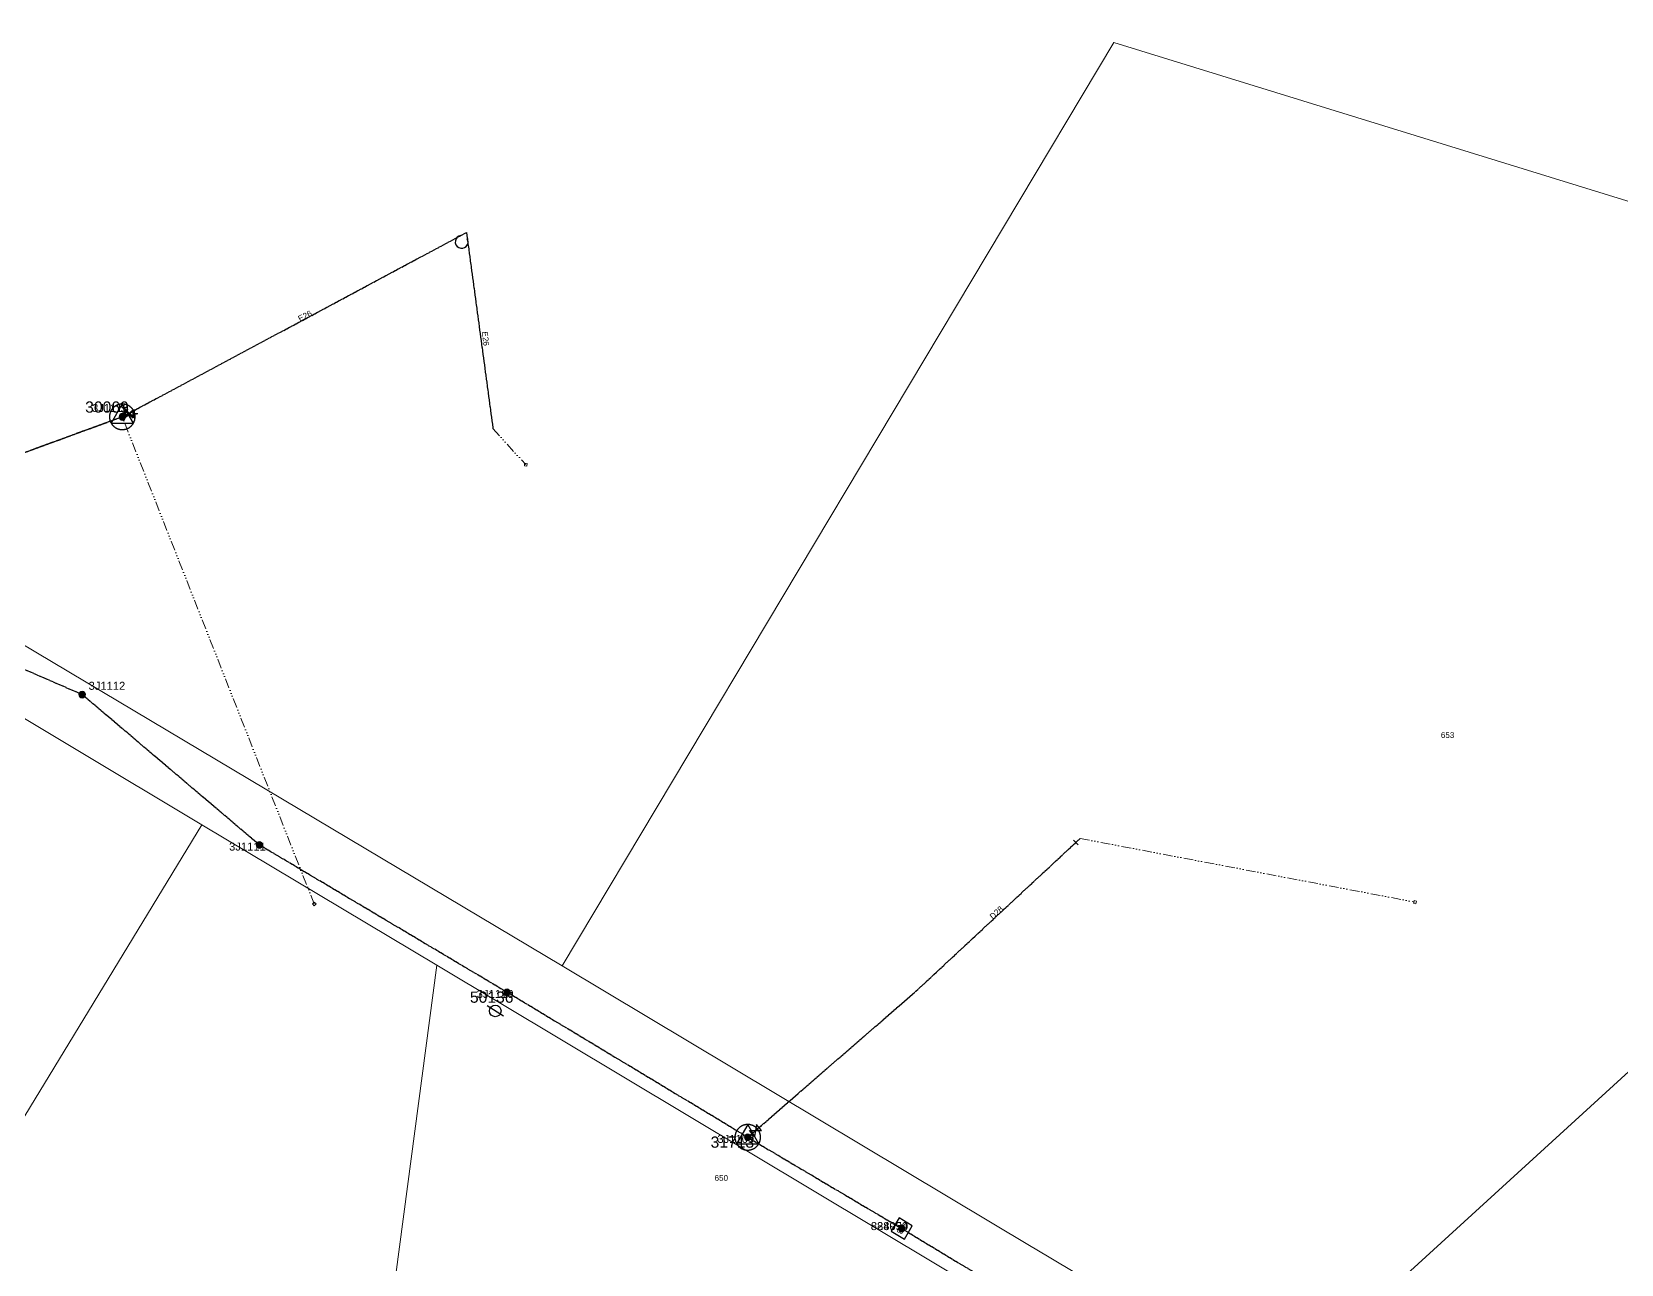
# Model space of a CAD drawing. Header units: metres. Extents: x 250871 to 255994, y 6164531 to 6169422.
# Drawn here: x 252047.9 to 252544.4, y 6166614.7 to 6166999.6 of the extents above; entities that cross this region are included whole.
import ezdxf
from ezdxf.enums import TextEntityAlignment as Align

# ---------------------------------------------------------------- set-up
doc = ezdxf.new("R2010")
doc.units = ezdxf.units.M
doc.linetypes.add('Cable Exist OH', pattern=[1, 1, 0])
doc.linetypes.add('PHANTOMX2', pattern=[6.6, 3, -0.75, 0.2, -0.75, 0.2, -0.75, 0.2, -0.75])
doc.layers.get('0').update_dxf_attribs({"color": 6})
for name, color, linetype, lineweight in [('Cadastre Land Parcels_SP_EXT', 118, 'Continuous', 15), ('Mains_HV_EXT', 13, 'Continuous', 25), ('Mains_LV_EXT', 163, 'Continuous', 25), ('Services_SP_EXT', 42, 'PHANTOMX2', 20)]:
    doc.layers.add(name, color=color, linetype=linetype, lineweight=lineweight)
for name, color, linetype in [('Equip_LV_EXT', 7, 'Continuous'), ('Equip_SP_HV_EXT', 7, 'Continuous'), ('Sub_SP_TR_HV_LV_EXT', 7, 'Continuous'), ('SupportsOH_SP_TR_HV_LV_SL_EXT', 7, 'Continuous')]:
    doc.layers.add(name, color=color, linetype=linetype)
doc.styles.add('HVSW_LABEL', font='arial.ttf', dxfattribs={"height": 3.5})
doc.styles.add('POLE_LABEL', font='arial.ttf', dxfattribs={"height": 2})
doc.styles.get("Standard").update_dxf_attribs({"font": 'arial.ttf'})

# ---------------------------------------------------------------- blocks, each defined once
blk = doc.blocks.new('SUB_POLE_EXT')
at = {"flags": 128}
for points in [[(-0.05, 4), (-0.15, 4), (-0.25, 3.99), (-0.34, 3.99), (-0.44, 3.98), (-0.54, 3.96), (-0.64, 3.95), (-0.73, 3.93), (-0.83, 3.91), (-0.92, 3.89), (-1.02, 3.87), (-1.11, 3.84), (-1.21, 3.81), (-1.3, 3.78), (-1.39, 3.75), (-1.49, 3.71), (-1.58, 3.68), (-1.67, 3.64), (-1.75, 3.59), (-1.84, 3.55), (-1.93, 3.5), (-2.01, 3.46), (-2.1, 3.41), (-2.18, 3.35), (-2.26, 3.3), (-2.34, 3.24), (-2.42, 3.18), (-2.5, 3.12), (-2.58, 3.06), (-2.65, 3), (-2.72, 2.93), (-2.79, 2.86), (-2.86, 2.79), (-2.93, 2.72), (-3, 2.65), (-3.06, 2.58), (-3.12, 2.5), (-3.18, 2.42), (-3.24, 2.34), (-3.3, 2.26), (-3.35, 2.18), (-3.41, 2.1), (-3.46, 2.01), (-3.5, 1.93), (-3.55, 1.84), (-3.59, 1.75), (-3.64, 1.67), (-3.68, 1.58), (-3.71, 1.49), (-3.75, 1.39), (-3.78, 1.3), (-3.81, 1.21), (-3.84, 1.11), (-3.87, 1.02), (-3.89, 0.92), (-3.91, 0.83), (-3.93, 0.73), (-3.95, 0.64), (-3.96, 0.54), (-3.98, 0.44), (-3.99, 0.34), (-3.99, 0.25), (-4, 0.15), (-4, 0.05), (-4, -0.05), (-4, -0.15), (-3.99, -0.25), (-3.99, -0.34), (-3.98, -0.44), (-3.96, -0.54), (-3.95, -0.64), (-3.93, -0.73), (-3.91, -0.83), (-3.89, -0.92), (-3.87, -1.02), (-3.84, -1.11), (-3.81, -1.21), (-3.78, -1.3), (-3.75, -1.39), (-3.71, -1.49), (-3.68, -1.58), (-3.64, -1.67), (-3.59, -1.75), (-3.55, -1.84), (-3.5, -1.93), (-3.46, -2.01), (-3.41, -2.1), (-3.35, -2.18), (-3.3, -2.26), (-3.24, -2.34), (-3.18, -2.42), (-3.12, -2.5), (-3.06, -2.58), (-3, -2.65), (-2.93, -2.72), (-2.86, -2.79), (-2.79, -2.86), (-2.72, -2.93), (-2.65, -3), (-2.58, -3.06), (-2.5, -3.12), (-2.42, -3.18), (-2.34, -3.24), (-2.26, -3.3), (-2.18, -3.35), (-2.1, -3.41), (-2.01, -3.46), (-1.93, -3.5), (-1.84, -3.55), (-1.75, -3.59), (-1.67, -3.64), (-1.58, -3.68), (-1.49, -3.71), (-1.39, -3.75), (-1.3, -3.78), (-1.21, -3.81), (-1.11, -3.84), (-1.02, -3.87), (-0.92, -3.89), (-0.83, -3.91), (-0.73, -3.93), (-0.64, -3.95), (-0.54, -3.96), (-0.44, -3.98), (-0.34, -3.99), (-0.25, -3.99), (-0.15, -4), (-0.05, -4), (0.05, -4), (0.15, -4), (0.25, -3.99), (0.34, -3.99), (0.44, -3.98), (0.54, -3.96), (0.64, -3.95), (0.73, -3.93), (0.83, -3.91), (0.92, -3.89), (1.02, -3.87), (1.11, -3.84), (1.21, -3.81), (1.3, -3.78), (1.39, -3.75), (1.49, -3.71), (1.58, -3.68), (1.67, -3.64), (1.75, -3.59), (1.84, -3.55), (1.93, -3.5), (2.01, -3.46), (2.1, -3.41), (2.18, -3.35), (2.26, -3.3), (2.34, -3.24), (2.42, -3.18), (2.5, -3.12), (2.58, -3.06), (2.65, -3), (2.72, -2.93), (2.79, -2.86), (2.86, -2.79), (2.93, -2.72), (3, -2.65), (3.06, -2.58), (3.12, -2.5), (3.18, -2.42), (3.24, -2.34), (3.3, -2.26), (3.35, -2.18), (3.41, -2.1), (3.46, -2.01), (3.5, -1.93), (3.55, -1.84), (3.59, -1.75), (3.64, -1.67), (3.68, -1.58), (3.71, -1.49), (3.75, -1.39), (3.78, -1.3), (3.81, -1.21), (3.84, -1.11), (3.87, -1.02), (3.89, -0.92), (3.91, -0.83), (3.93, -0.73), (3.95, -0.64), (3.96, -0.54), (3.98, -0.44), (3.99, -0.34), (3.99, -0.25), (4, -0.15), (4, -0.05), (4, 0.05), (4, 0.15), (3.99, 0.25), (3.99, 0.34), (3.98, 0.44), (3.96, 0.54), (3.95, 0.64), (3.93, 0.73), (3.91, 0.83), (3.89, 0.92), (3.87, 1.02), (3.84, 1.11), (3.81, 1.21), (3.78, 1.3), (3.75, 1.39), (3.71, 1.49), (3.68, 1.58), (3.64, 1.67), (3.59, 1.75), (3.55, 1.84), (3.5, 1.93), (3.46, 2.01), (3.41, 2.1), (3.35, 2.18), (3.3, 2.26), (3.24, 2.34), (3.18, 2.42), (3.12, 2.5), (3.06, 2.58), (3, 2.65), (2.93, 2.72), (2.86, 2.79), (2.79, 2.86), (2.72, 2.93), (2.65, 3), (2.58, 3.06), (2.5, 3.12), (2.42, 3.18), (2.34, 3.24), (2.26, 3.3), (2.18, 3.35), (2.1, 3.41), (2.01, 3.46), (1.93, 3.5), (1.84, 3.55), (1.75, 3.59), (1.67, 3.64), (1.58, 3.68), (1.49, 3.71), (1.39, 3.75), (1.3, 3.78), (1.21, 3.81), (1.11, 3.84), (1.02, 3.87), (0.92, 3.89), (0.83, 3.91), (0.73, 3.93), (0.64, 3.95), (0.54, 3.96), (0.44, 3.98), (0.34, 3.99), (0.25, 3.99), (0.15, 4), (0.05, 4)], [(0, 4), (-3.46, -2), (3.46, -2)]]:
    blk.add_lwpolyline(points, close=True, dxfattribs=at)
at = {"flags": 8}
blk.add_attdef('ASSET_NUM', text='', height=2.5, dxfattribs=at).set_placement((0, 7), align=Align.MIDDLE_CENTER)
for tag, flags, p in [('STREET_CODE', 9, (-1.38, 1.45)), ('NO_PHASES', 9, (-1.38, 1.05)), ('OPERATED_BY', 9, (-1.38, 0.65)), ('MAINTAINED_BY', 9, (-1.38, 0.45)), ('ORIENTATION', 9, (-1.38, 0.25)), ('OWNED_BY', 9, (-1.38, 0.05)), ('CONSTRUCTED_VOLTAGE', 9, (-1.13, 0.75)), ('OPERATING_VOLTAGE', 9, (-1.13, 0.35)), ('STATE', 9, (-1.38, -0.35)), ('USAGE', 9, (-1.38, -0.75)), ('LEGEND', 9, (-1.38, -0.95)), ('SUBURB', 9, (-1.38, -1.15)), ('STREETNAME', 9, (-1.38, -1.35)), ('LOCATION', 9, (-1.38, -1.55)), ('NOTES', 9, (-1.38, -1.75)), ('Z', 1, (-1.38, -1.95)), ('SECONDARY_VOLTAGE', 9, (-1.13, -0.65)), ('SUBSTATION_TYPE', 9, (-1.13, -1.05))]:
    blk.add_attdef(tag, text='', height=0.1, dxfattribs=dict(flags=flags)).set_placement(p, align=Align.MIDDLE_LEFT)
blk = doc.blocks.new('LV_OH_LINKS_DISTFUSE_EXT')
for p, q in [((0, 0), (0.96, 0)), ((3.84, 0), (4.8, 0))]:
    blk.add_line(p, q)
blk.add_lwpolyline([(3.84, -1.2), (3.84, 1.2), (0.96, -1.2), (0.96, 1.2)], close=True)
at = {"flags": 9}
for tag, p in [('ACTUAL_STATUS', (0, 0)), ('CONSTRUCTED_VOLTAGE', (0, -0.2)), ('OPERATING_VOLTAGE', (0, -0.6)), ('ORIENTATION', (0, -0.8)), ('OWNED_BY', (0, -1)), ('STATE', (0, -1.2)), ('SWITCH_TYPE', (0, -1.4)), ('NO_PHASES', (0, -0.4)), ('USAGE', (0, -1.6)), ('NOTES', (0, -1.8))]:
    blk.add_attdef(tag, text='', height=0.2, dxfattribs=at).set_placement(p, align=Align.MIDDLE_LEFT)
at = {"flags": 1}
blk.add_attdef('Z', (0, 0), '', height=0.2, dxfattribs=at)
blk = doc.blocks.new('CCP_EXT')
blk.add_wipeout([(0, 0.57), (0.57, 0), (0, -0.57), (-0.57, 0)])
blk.add_lwpolyline([(-0.57, 0), (0, 0.57), (0.57, 0), (0, -0.57), (-0.57, 0)])
at = {"flags": 1}
blk.add_attdef('Z', (0, 0), '', height=0.2, dxfattribs=at)
at = {"flags": 9}
for tag, p in [('CCP_TYPE', (0, 0)), ('CONSTRUCTED_VOLTAGE', (0, -0.2)), ('OPERATING_VOLTAGE', (0, -0.6)), ('ORIENTATION', (0, -0.8)), ('OWNED_BY', (0, -1)), ('STATE', (0, -1.8)), ('NO_PHASES', (0, -0.4)), ('USAGE', (0, -1.2)), ('LEGEND', (0, -1.4)), ('LIFE_SUPPORT', (0, -1.6)), ('NOTES', (0, -2))]:
    blk.add_attdef(tag, text='', height=0.2, dxfattribs=at).set_placement(p, align=Align.MIDDLE_LEFT)
blk = doc.blocks.new('POLE_EXT')
blk.add_hatch(color=256).paths.add_polyline_path([(-1, 0, 1), (1, 0, 1)])
blk.add_lwpolyline([(-1, 0, 1), (1, 0, 1)], format="xyb", close=True)
at = {"flags": 8}
blk.add_attdef('pNumber', text='', height=2, dxfattribs=at).set_placement((2.5, 2.5), align=Align.MIDDLE_CENTER)
at = {"style": 'POLE_LABEL', "flags": 9}
for tag, p in [('STRUCTURE_PLANT_NUMBER', (1.35, 0.03)), ('STREET_CODE', (1.35, -0.2))]:
    blk.add_attdef(tag, text='', height=0.2, dxfattribs=at).set_placement(p, align=Align.MIDDLE_LEFT)
at = {"flags": 9}
for tag, p in [('OWNED_BY', (1.35, -0.4)), ('SPECIAL_USE', (1.35, -0.8)), ('STATE', (1.35, -1)), ('cLV', (1.35, -1.4)), ('hDepth', (1.35, -1.6)), ('hDia', (1.35, -1.8)), ('cHV', (1.35, -2)), ('cLinedev', (1.35, -3.4)), ('pExisting', (1.35, -3.8)), ('pFooting', (1.35, -4.4)), ('pNew', (1.35, -4.6)), ('pRelocate', (1.35, -5)), ('PARENT', (1.35, -0.6)), ('USAGE', (1.35, -1.2)), ('LBRACKET', (1.35, -2.2)), ('LExisting', (1.35, -2.4)), ('LANTNUMBER', (1.35, -2.6)), ('LOther', (1.35, -2.8)), ('LRemove', (1.35, -3)), ('LEGEND', (1.35, -3.2)), ('LOCATION', (1.35, -3.6)), ('PFNUMBER', (1.35, -4)), ('NEWPFNUMBER', (1.35, -4.2)), ('pRemove', (1.35, -5.2)), ('pReplace', (1.35, -5.4)), ('pStay', (1.35, -5.6)), ('pType', (1.35, -5.8)), ('cspan', (1.35, -6)), ('STREETNAME', (1.35, -6.2)), ('SUBURB', (1.35, -6.4)), ('OPERATED_BY', (1.36, -7.01)), ('NOTES', (1.35, -6.6)), ('MAINTAINED_BY', (1.36, -6.81))]:
    blk.add_attdef(tag, text='', height=0.2, dxfattribs=at).set_placement(p, align=Align.MIDDLE_LEFT)
at = {"flags": 1}
blk.add_attdef('Z', (1.35, -7.33), '', height=0.2, dxfattribs=at)
blk = doc.blocks.new('HV_ABS_CLOSED_EXT')
blk.add_line((-3, 6.87), (3, 6.87))
blk.add_circle((0, 6.87), 1.8)
at = {"flags": 1}
blk.add_attdef('Z', (0, 0), '', height=0.2, dxfattribs=at)
at = {"style": 'HVSW_LABEL'}
for tag, height, flags, p in [('ASSET_NUM', 3.5, 8, (2, 2)), ('STREET_CODE', 0.2, 9, (0, -0.2))]:
    blk.add_attdef(tag, text='', height=height, dxfattribs=dict(at, flags=flags)).set_placement(p, align=Align.MIDDLE_LEFT)
at = {"flags": 9}
for tag, p in [('ACTUAL_STATUS', (0, -0.4)), ('CONSTRUCTED_VOLTAGE', (0, -0.6)), ('OPERATING_VOLTAGE', (0, -1)), ('ORIENTATION', (0, -1.2)), ('OWNED_BY', (0, -1.4)), ('STATE', (0, -1.6)), ('SWITCH_TYPE', (0, -1.8)), ('STREETNAME', (0, -2.6)), ('SUBURB', (0, -2.8)), ('NO_PHASES', (0, -0.8)), ('USAGE', (0, -2)), ('LEGEND', (0, -2.2)), ('LOCATION', (0, -2.4)), ('NOTES', (0, -3))]:
    blk.add_attdef(tag, text='', height=0.2, dxfattribs=at).set_placement(p, align=Align.MIDDLE_LEFT)
blk = doc.blocks.new('HV_LOAD_BREAK_EXT')
blk.add_lwpolyline([(-2.4, -2.4), (2.4, -2.4), (2.4, 2.4), (-2.4, 2.4)], close=True)
at = {"insert": (-1.1, 0.99), "char_height": 2, "width": 2.9628, "attachment_point": 1}
blk.add_mtext('{\\Fisocp|c0;LB}', dxfattribs=at)
for tag, height, flags, p in [('STREET_CODE', 0.2, 9, (1.5, 0)), ('ASSET_NUM', 2.5, 8, (2, 2)), ('ACTUAL_STATUS', 0.2, 9, (1.5, -0.2)), ('CONSTRUCTED_VOLTAGE', 0.2, 9, (1.5, -0.4)), ('OPERATING_VOLTAGE', 0.2, 9, (1.5, -0.8)), ('ORIENTATION', 0.2, 9, (1.5, -1)), ('OWNED_BY', 0.2, 9, (1.5, -1.2)), ('OPERATED_BY', 0.2, 9, (1.5, -1.4)), ('STATE', 0.2, 9, (1.5, -1.8)), ('SWITCH_TYPE', 0.2, 9, (1.5, -2)), ('STREETNAME', 0.2, 9, (1.5, -2.8)), ('SUBURB', 0.2, 9, (1.5, -3)), ('Z', 0.2, 1, (1.5, -3.6)), ('NO_PHASES', 0.2, 9, (1.5, -0.6)), ('MAINTAINED_BY', 0.2, 9, (1.5, -1.6)), ('USAGE', 0.2, 9, (1.5, -2.2)), ('LEGEND', 0.2, 9, (1.5, -2.4)), ('LOCATION', 0.2, 9, (1.5, -2.6)), ('NOTES', 0.2, 9, (1.5, -3.2)), ('LABEL_ALIGNMENT', 0.2, 9, (1.5, -3.4))]:
    blk.add_attdef(tag, text='', height=height, dxfattribs=dict(flags=flags)).set_placement(p, align=Align.MIDDLE_LEFT)
blk = doc.blocks.new('End Shackle_EXT')
blk.add_wipeout([(0, 0.25), (1.81, 0.25), (1.82, -0.25), (0, -0.25)])
blk.add_line((1.81, -1), (1.81, 1))
at = {"flags": 1}
blk.add_attdef('Z', (0, 0), '', height=0.2, dxfattribs=at)
at = {"flags": 9}
for tag, p in [('CONNECTOR_TYPE', (0, 0)), ('CONSTRUCTED_VOLTAGE', (0, -0.2)), ('OPERATING_VOLTAGE', (0, -0.6)), ('ORIENTATION', (0, -0.8)), ('OWNED_BY', (0, -1)), ('STATE', (0, -1.2)), ('NO_PHASES', (0, -0.4)), ('USAGE', (0, -1.4)), ('NOTES', (0, -1.6))]:
    blk.add_attdef(tag, text='', height=0.2, dxfattribs=at).set_placement(p, align=Align.MIDDLE_LEFT)

msp = doc.modelspace()

# ---------------------------------------------------------------- linework, layer by layer
at = {"layer": 'Cadastre Land Parcels_SP_EXT', "linetype": 'Continuous'}
for points in [[(252445.124, 6167094.443), (252052.077, 6167304.822), (252067.026, 6167520.949), (251754.613, 6167562.689), (251738.51, 6167564.84), (251737.662, 6167558.55), (251666.767, 6167032.499), (251895.554, 6166897.155), (251934.317, 6166874.224), (251941.098, 6166870.213), (252213.557, 6166707.897), (252385.953, 6166996.264), (252734.445, 6166888.692), (252862.065, 6166849.302), (252959.395, 6166819.262), (252960.745, 6166821.798), (252962.514, 6166825.119), (252965.8, 6166831.293), (252968.851, 6166837.022), (252445.124, 6167094.443)], [(252677.349, 6166752.757), (252696.099, 6166797.396), (252734.445, 6166888.692), (252385.953, 6166996.264), (252213.557, 6166707.897), (252360.674, 6166619.943), (252360.837, 6166619.845), (252396.952, 6166598.254), (252436.767, 6166574.451), (252591.085, 6166715.275), (252641.184, 6166685.325), (252655.366, 6166711.769), (252677.349, 6166752.757)], [(251982.183, 6166823.08), (251977.806, 6166825.699), (251951.251, 6166750.609), (251940.01, 6166747.699), (251857.93, 6166762.421), (251782.647, 6166191.91), (251935.363, 6166125.668), (252088.689, 6166059.16), (252089.273, 6166063.575), (252102.784, 6166165.838), (252103.825, 6166173.714), (252124.843, 6166332.798), (252139.255, 6166441.875), (252153.669, 6166550.951), (252174.426, 6166708.042), (252101.058, 6166751.945), (252001.146, 6166587.915), (251952.586, 6166599.874), (251953.499, 6166741.984), (251982.183, 6166823.08)], [(252101.058, 6166751.945), (251982.183, 6166823.08), (251953.499, 6166741.984), (251952.586, 6166599.874), (252001.146, 6166587.915), (252101.058, 6166751.945)], [(252655.473, 6166676.782), (252641.184, 6166685.325), (252591.085, 6166715.275), (252436.767, 6166574.451), (252548.371, 6166507.728), (252655.473, 6166676.782)], [(252357.977, 6166587.505), (252350.704, 6166602.559), (252174.426, 6166708.042), (252153.669, 6166550.951), (252349.722, 6166525.049), (252357.977, 6166587.505)]]:
    msp.add_lwpolyline(points, close=True, dxfattribs=at)
at = {"layer": 'Mains_HV_EXT', "linetype": 'Cable Exist OH'}
for points in [[(251960.991, 6166837.188), (252076.203, 6166879.354)], [(252271.565, 6166654.33), (252196.379, 6166699.607)], [(252271.565, 6166654.33), (252319.642, 6166625.857)], [(252319.642, 6166625.857), (252354.463, 6166604.852)]]:
    msp.add_lwpolyline(points, dxfattribs=at)
at = {"layer": 'Mains_LV_EXT', "linetype": 'Cable Exist OH'}
for points in [[(252076.203, 6166879.354), (252183.703, 6166936.923)], [(252183.703, 6166936.923), (252191.986, 6166875.654)], [(252076.203, 6166879.354), (251960.991, 6166837.188)]]:
    msp.add_lwpolyline(points, dxfattribs=at)
at = {"layer": 'Mains_LV_EXT', "linetype": 'Continuous'}
msp.add_lwpolyline([(252181.939, 6166935.978, 3.1951448), (252183.971, 6166934.94)], format="xyb", dxfattribs=at)

# ---------------------------------------------------------------- block references
at = {"layer": 'Equip_LV_EXT'}
for p in [(252075.796, 6166880.268), (252076.203, 6166880.354)]:
    msp.add_blockref('LV_OH_LINKS_DISTFUSE_EXT', p, dxfattribs=at)
at = {"layer": 'Equip_LV_EXT', "rotation": 40.96978539207868}
msp.add_blockref('LV_OH_LINKS_DISTFUSE_EXT', (252272.213, 6166654.892), dxfattribs=at)
at = {"layer": 'Equip_SP_HV_EXT'}
ref = msp.add_blockref('HV_ABS_CLOSED_EXT', (252196.379, 6166699.606), dxfattribs=dict(at, rotation=147.7125887950168))
ref.add_attrib('ASSET_NUM', '50136', dxfattribs={"layer": '0', "height": 3.5, "style": 'HVSW_LABEL'}).set_placement((252198.379, 6166699.856), align=Align.TOP_RIGHT)
ref = msp.add_blockref('HV_LOAD_BREAK_EXT', (252319.665, 6166625.847), dxfattribs=dict(at, rotation=238.9663444606231))
ref.add_attrib('ASSET_NUM', '88094', dxfattribs={"layer": '0', "height": 2.5}).set_placement((252321.665, 6166626.597), align=Align.MIDDLE_RIGHT)
at = {"layer": 'Sub_SP_TR_HV_LV_EXT'}
ref = msp.add_blockref('SUB_POLE_EXT', (252076.203, 6166879.354), dxfattribs=at)
ref.add_attrib('ASSET_NUM', '30069', dxfattribs={"layer": '0', "height": 3.5}).set_placement((252078.203, 6166879.604), align=Align.BOTTOM_RIGHT)
ref = msp.add_blockref('SUB_POLE_EXT', (252271.565, 6166654.329), dxfattribs=at)
ref.add_attrib('ASSET_NUM', '31713', dxfattribs={"layer": '0', "height": 3.5}).set_placement((252273.565, 6166654.579), align=Align.TOP_RIGHT)
at = {"layer": 'SupportsOH_SP_TR_HV_LV_SL_EXT'}
ref = msp.add_blockref('POLE_EXT', (252076.203, 6166879.354), dxfattribs=at)
ref.add_attrib('ASSET_NUM', '3J1116', dxfattribs={"layer": '0', "height": 2.5, "style": 'POLE_LABEL'}).set_placement((252078.203, 6166880.104), align=Align.BOTTOM_RIGHT)
ref = msp.add_blockref('POLE_EXT', (252063.665, 6166792.587), dxfattribs=at)
ref.add_attrib('ASSET_NUM', '3J1112', dxfattribs={"layer": '0', "height": 2.5, "style": 'POLE_LABEL'}).set_placement((252065.665, 6166793.337), align=Align.BOTTOM_LEFT)
ref = msp.add_blockref('POLE_EXT', (252119.024, 6166745.63), dxfattribs=at)
ref.add_attrib('ASSET_NUM', '3J1111', dxfattribs={"layer": '0', "height": 2.5, "style": 'POLE_LABEL'}).set_placement((252121.024, 6166746.38), align=Align.TOP_RIGHT)
ref = msp.add_blockref('POLE_EXT', (252196.379, 6166699.606), dxfattribs=at)
ref.add_attrib('ASSET_NUM', '3J1110', dxfattribs={"layer": '0', "height": 2.5, "style": 'POLE_LABEL'}).set_placement((252198.379, 6166700.356), align=Align.TOP_RIGHT)
ref = msp.add_blockref('POLE_EXT', (252271.565, 6166654.33), dxfattribs=at)
ref.add_attrib('ASSET_NUM', '3J1109', dxfattribs={"layer": '0', "height": 2.5, "style": 'POLE_LABEL'}).set_placement((252273.565, 6166655.08), align=Align.TOP_RIGHT)
ref = msp.add_blockref('POLE_EXT', (252319.665, 6166625.847), dxfattribs=at)
ref.add_attrib('ASSET_NUM', '824950', dxfattribs={"layer": '0', "height": 2.5, "style": 'POLE_LABEL'}).set_placement((252321.665, 6166626.597), align=Align.MIDDLE_RIGHT)

# ---------------------------------------------------------------- texts
at = {"layer": 'Cadastre Land Parcels_SP_EXT'}
for s, p in [('653', (252488.082, 6166779.043)), ('650', (252261.214, 6166640.732))]:
    msp.add_text(s, height=1.8, dxfattribs=at).set_placement(p)
at = {"layer": 'Mains_LV_EXT'}
for s, rotation, p in [('E26', 27.04438, (252131.673, 6166909.059)), ('E26', 276.52912, (252188.543, 6166905.883)), ('D28', 41.81442, (252348.117, 6166722.294))]:
    msp.add_text(s, height=1.8, rotation=rotation, dxfattribs=at).set_placement(p)

# ---------------------------------------------------------------- next in the draw order: block references
at = {"layer": 'Services_SP_EXT'}
for p, rotation in [((252202.218, 6166864.412), 311.1492455098508), ((252479.995, 6166727.782), 31.09350993572112)]:
    msp.add_blockref('CCP_EXT', p, dxfattribs=dict(at, rotation=rotation))
msp.add_blockref('CCP_EXT', (252136.143, 6166727.195), dxfattribs=at)

# ---------------------------------------------------------------- next in the draw order: linework, layer by layer
at = {"layer": 'Mains_HV_EXT', "linetype": 'Cable Exist OH'}
msp.add_lwpolyline([(252196.379, 6166699.607), (252119.024, 6166745.63), (252063.665, 6166792.587), (251960.991, 6166837.188)], dxfattribs=at)
at = {"layer": 'Services_SP_EXT'}
for points in [[(252136.143, 6166727.195), (252075.796, 6166880.268)], [(252191.986, 6166875.654), (252202.218, 6166864.412)], [(252375.377, 6166747.656), (252479.995, 6166727.782)]]:
    msp.add_lwpolyline(points, dxfattribs=at)

# ---------------------------------------------------------------- next in the draw order: block references
at = {"layer": 'Mains_LV_EXT', "rotation": 222.9344655010199}
msp.add_blockref('End Shackle_EXT', (252375.377, 6166747.656), dxfattribs=at)

# ---------------------------------------------------------------- next in the draw order: linework, layer by layer
at = {"layer": 'Mains_LV_EXT', "linetype": 'Cable Exist OH'}
msp.add_lwpolyline([(252271.565, 6166654.33), (252324.11, 6166699.958), (252375.377, 6166747.656)], dxfattribs=at)

doc.saveas('drawing.dxf')
